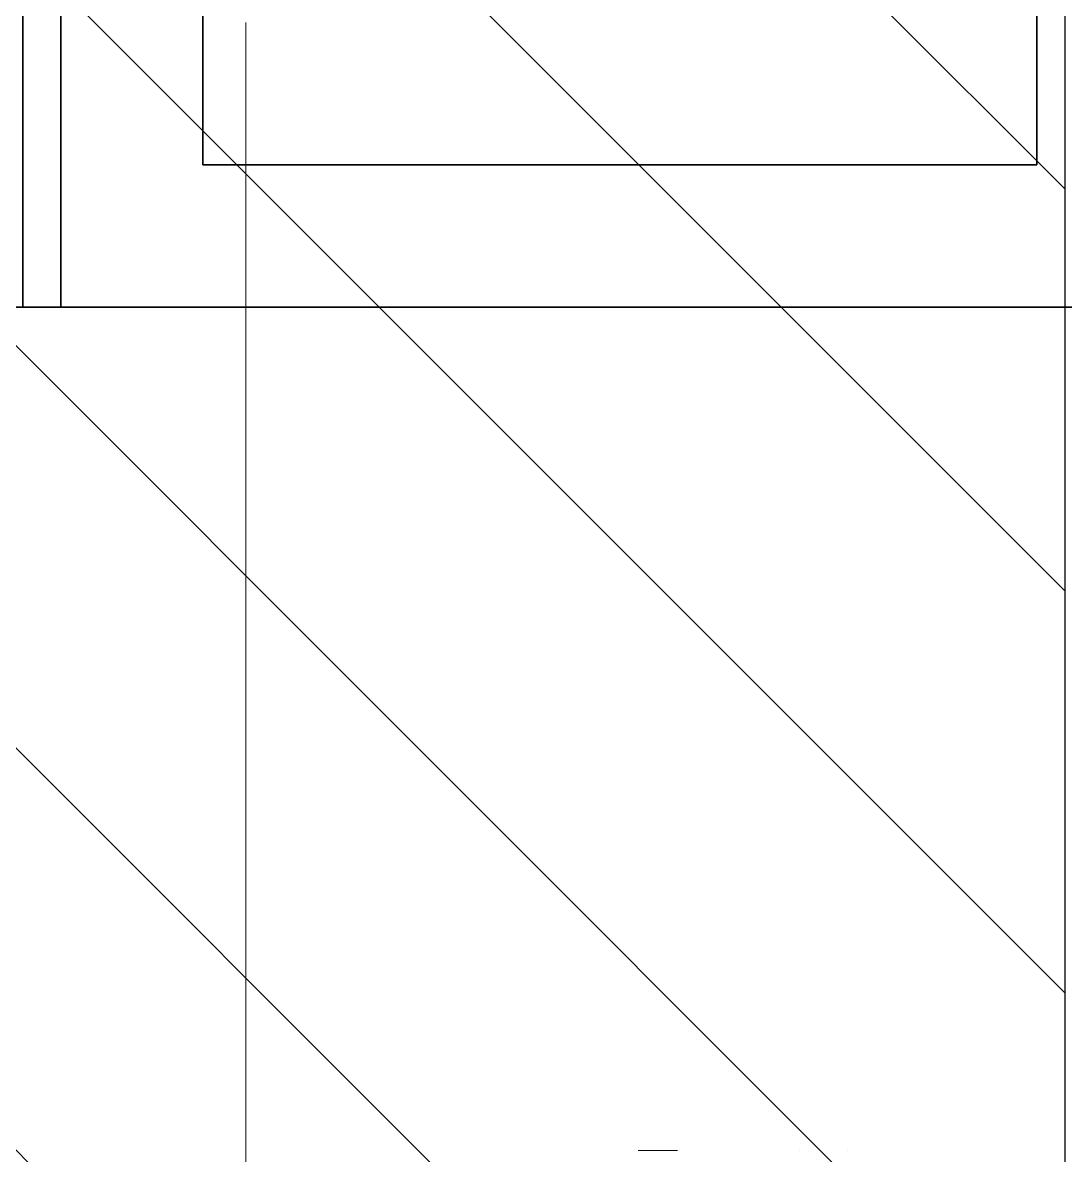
# Model space of a CAD drawing. Header units: millimetres. Extents: x -4391136 to -1798569, y -886572 to -291056.
# Drawn here: x -2397717 to -2397167, y -394438 to -393840 of the extents above; entities that cross this region are included whole.
import ezdxf

# ---------------------------------------------------------------- set-up
doc = ezdxf.new("R2010")
doc.units = ezdxf.units.MM
for name, color, linetype in [('000 - CONCRETE_EX_BUILDING_MAIN_COLOR_1', 7, 'Continuous'), ('Xref-E1-E4$0$_Col', 7, 'Continuous'), ('Xref-E1-E4$0$_Hatch', 7, 'Continuous')]:
    doc.layers.add(name, color=color, linetype=linetype)
pattern_1 = [(135, (-40528.78199152974, -101250.0000000015), (-106.0660171779821, -106.0660171779821), [])]

# ---------------------------------------------------------------- blocks, each defined once
blk = doc.blocks.new('W-1-PP17-ENT2_REV00_20260527-083622_ELEVATION_3_ST')
at = {"layer": 'Xref-E1-E4$0$_Hatch', "lineweight": -3}
h = blk.add_hatch(dxfattribs=at)
h.set_pattern_fill('FP_6', style=0, pattern_type=2)
h.set_pattern_definition(pattern_1)
h.paths.add_polyline_path([(4999.991306142882, 100789.9999999985), (10204.99130614288, 100789.9999999985), (10204.99130614288, 102289.9999999987), (4999.991306142882, 102289.9999999987)])
h = blk.add_hatch(dxfattribs=at)
h.set_pattern_fill('FP_6', style=0, pattern_type=2)
h.set_pattern_definition(pattern_1)
h.paths.add_polyline_path([(4999.991306142882, 100789.9999999985), (10204.99130614288, 100789.9999999985), (10204.99130614288, 102289.9999999987), (4999.991306142882, 102289.9999999987)])
at = {"layer": 'Xref-E1-E4$0$_Col', "color": 7}
blk.add_line((10204.99130614288, 100789.9999999985), (10204.99130614288, 102289.9999999985), dxfattribs=at)
blk = doc.blocks.new('DPA_FHC_Double - 650x1400x350 mm_-26310406-ENTRANCE 2 - ENLARGE ELEVATION 3')
at = {"layer": '000 - CONCRETE_EX_BUILDING_MAIN_COLOR_1', "color": 7}
for p, q in [((-2730487.735888853, 101839.9999999999), (-2730487.735888853, 102289.9999999999)), ((-2730487.735888853, 102289.9999999999), (-2730487.735888853, 101839.9999999999)), ((-2730467.735888853, 102289.9999999999), (-2730467.735888853, 101839.9999999999)), ((-2730467.735888853, 101839.9999999999), (-2730467.735888853, 102289.9999999999)), ((-2730392.735888853, 102214.9999999999), (-2730392.735888853, 101914.9999999999)), ((-2730392.735888853, 101914.9999999999), (-2730392.735888853, 102214.9999999999)), ((-2730392.735888853, 101914.9999999999), (-2730392.735888853, 102214.9999999999)), ((-2730392.735888853, 102214.9999999999), (-2730392.735888853, 101914.9999999999)), ((-2729952.735888853, 101914.9999999999), (-2729952.735888853, 102214.9999999999)), ((-2729952.735888853, 102214.9999999999), (-2729952.735888853, 101914.9999999999)), ((-2729952.735888853, 102214.9999999999), (-2729952.735888853, 101914.9999999999)), ((-2729952.735888853, 101914.9999999999), (-2729952.735888853, 102214.9999999999)), ((-2730392.735888853, 101914.9999999999), (-2729952.735888853, 101914.9999999999)), ((-2729953.237479024, 101914.9999999999), (-2730392.735888853, 101914.9999999999)), ((-2729952.735888853, 101914.9999999999), (-2730392.735888853, 101914.9999999999)), ((-2730392.735888853, 101914.9999999999), (-2729953.237479024, 101914.9999999999)), ((-2729952.735888853, 101914.9999999999), (-2729953.237479024, 101914.9999999999)), ((-2729953.237479024, 101914.9999999999), (-2729952.735888853, 101914.9999999999)), ((-2731087.735888853, 101839.9999999999), (-2730487.735888853, 101839.9999999999)), ((-2730487.735888853, 101839.9999999999), (-2731087.735888853, 101839.9999999999)), ((-2729877.735888853, 101839.9999999999), (-2731087.735888853, 101839.9999999999)), ((-2731087.735888853, 101839.9999999999), (-2729877.735888853, 101839.9999999999)), ((-2730467.735888853, 101839.9999999999), (-2729877.735888853, 101839.9999999999)), ((-2729877.735888853, 101839.9999999999), (-2730467.735888853, 101839.9999999999))]:
    blk.add_line(p, q, dxfattribs=at)
at = {"layer": '000 - CONCRETE_EX_BUILDING_MAIN_COLOR_1', "color": 7, "lineweight": 9}
for p, q in [((-2730152.735888853, 101394.9999999999), (-2730163.033869603, 101394.9999999999)), ((-2730152.735888853, 101394.9999999999), (-2730142.437908103, 101394.9999999999)), ((-2730077.735888853, 101394.9999999999), (-2730077.735888853, 101394.9999999999)), ((-2730052.735872853, 101394.9999999999), (-2730052.735872853, 101394.9999999999))]:
    blk.add_line(p, q, dxfattribs=at)
blk = doc.blocks.new('W-1-PP17-ENT2_REV00_20260527-083622_ELEVATION_3_EX')
at = {"layer": '000 - CONCRETE_EX_BUILDING_MAIN_COLOR_1', "lineweight": 9}
h = blk.add_hatch(dxfattribs=at)
h.set_pattern_fill('FP_2', style=0, pattern_type=2)
h.set_pattern_definition([(90, (10199.99970874563, 101350.0000000001), (-600, 3.673940397442059e-14), [])])
h.paths.add_polyline_path([(4450.017639783211, 101090.0000000001), (10204.99999999721, 101090.0000000001), (10204.99999999721, 101340.0000000002), (4450.017639783211, 101340.0000000002), (4450.017639783211, 101147.611549247)])
h.paths.add_polyline_path([(8318.005967983045, 101350.0000000002), (10204.99999999721, 101350.0000000002), (10204.99999999721, 101990.0000000001), (4450.017639783211, 101990.0000000001), (4450.017639783211, 101350.0000000002), (8184.327306430321, 101350.0000000002)])
h.paths.add_polyline_path([(5800.01627664268, 101590.0000000002), (5600.01627664268, 101590.0000000002), (5600.01627664268, 101790.0000000001), (5800.01627664268, 101790.0000000001), (5800.01627664268, 101647.269202968)])
h.paths.add_polyline_path([(8200.01627664268, 101590.0000000002), (8000.01627664268, 101590.0000000002), (8000.01627664268, 101790.0000000002), (8200.01627664268, 101790.0000000002), (8200.01627664268, 101647.269202968)])
at = {"layer": '000 - CONCRETE_EX_BUILDING_MAIN_COLOR_1', "color": 7}
blk.add_blockref('DPA_FHC_Double - 650x1400x350 mm_-26310406-ENTRANCE 2 - ENLARGE ELEVATION 3', (2740142.744708746, 5.820766091346741e-11), dxfattribs=at)

msp = doc.modelspace()

# ---------------------------------------------------------------- block references
at = {"color": 7}
msp.add_blockref('W-1-PP17-ENT2_REV00_20260527-083622_ELEVATION_3_ST', (-2407372.338621528, -495830.4466722279), dxfattribs=at)

# ---------------------------------------------------------------- next in the draw order: block references
msp.add_blockref('W-1-PP17-ENT2_REV00_20260527-083622_ELEVATION_3_EX', (-2407372.338621528, -495830.4466722279), dxfattribs=at)

doc.saveas('drawing.dxf')
